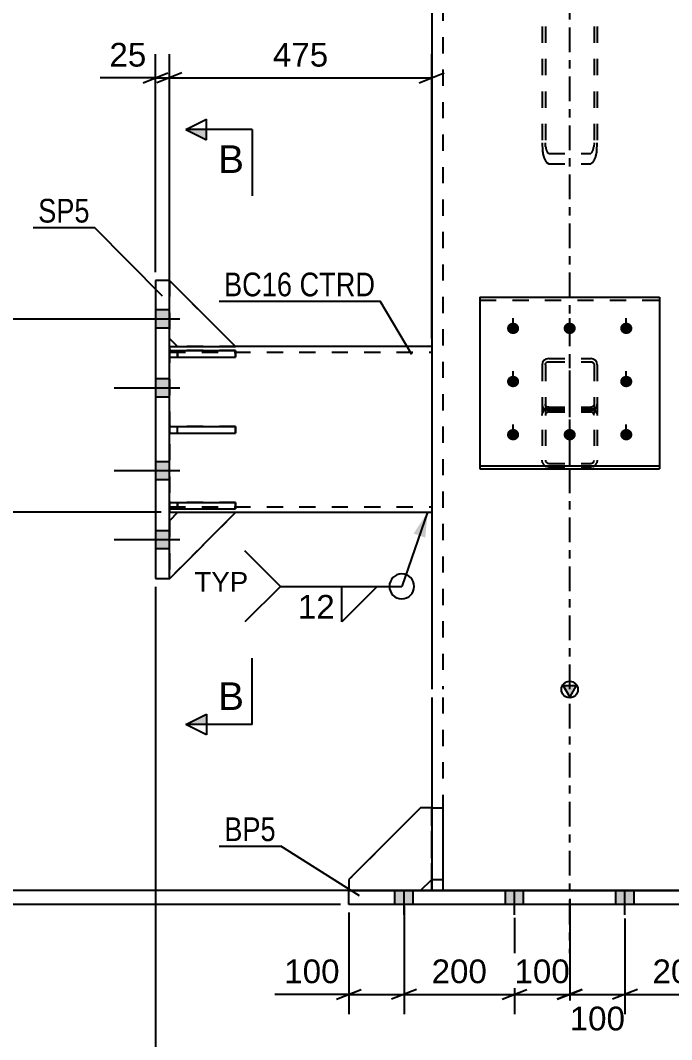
# Model space of a CAD drawing. Header units: millimetres. Extents: x 0 to 841, y 0 to 594.
# Drawn here: x 75.9 to 154.5, y 198.5 to 321.6 of the extents above; entities that cross this region are included whole.
import ezdxf

# ---------------------------------------------------------------- set-up
doc = ezdxf.new("R2010")
doc.units = ezdxf.units.MM
doc.linetypes.add('DXK_LINE_DOT2', pattern=[3.9198, 1.9599, -1.9599])
doc.linetypes.add('DXK_LINE_DOT3', pattern=[5.9187, 2.979, -0.9799, 0.9799, -0.9799])
doc.styles.add('Arial', font='ARIAL.TTF', dxfattribs={"height": 0.2})
doc.styles.add('Arial Narrow', font='ARIALN.TTF', dxfattribs={"height": 0.2})

# ---------------------------------------------------------------- blocks, each defined once
blk = doc.blocks.new('Part-284928597-2647 - 2638')
at = {"color": 2, "linetype": 'Continuous'}
for p, q in [((93.86, 281.75), (101.86, 281.75)), ((93.86, 281.75), (93.86, 280.95)), ((93.86, 280.95), (101.86, 280.95)), ((101.86, 281.75), (101.86, 280.95))]:
    blk.add_line(p, q, dxfattribs=at)
at = {"color": 7, "linetype": 'DXK_LINE_DOT2'}
blk.add_line((94.86, 280.95), (94.86, 281.75), dxfattribs=at)
blk = doc.blocks.new('Part-284928597-2648 - 2638')
at = {"color": 7, "linetype": 'DXK_LINE_DOT2'}
for p, q in [((101.86, 281.75), (93.86, 281.75)), ((93.86, 281.75), (93.86, 280.95)), ((93.86, 280.95), (101.86, 280.95)), ((94.86, 281.75), (94.86, 280.95)), ((101.86, 280.95), (101.86, 281.75))]:
    blk.add_line(p, q, dxfattribs=at)
blk = doc.blocks.new('Part-284928597-2777 - 2638')
at = {"color": 7, "linetype": 'DXK_LINE_DOT2'}
for p, q in [((125.53, 216.51), (125.53, 226.51)), ((125.53, 226.51), (126.86, 226.51)), ((126.86, 226.51), (126.86, 216.51)), ((125.53, 217.85), (126.86, 217.85)), ((126.86, 216.51), (125.53, 216.51))]:
    blk.add_line(p, q, dxfattribs=at)
blk = doc.blocks.new('Part-284928597-2746 - 2638')
at = {"color": 2, "linetype": 'Continuous'}
for p, q in [((92.19, 290.22), (92.19, 254.22)), ((93.86, 290.22), (92.19, 290.22)), ((93.86, 254.22), (93.86, 290.22)), ((92.19, 254.22), (93.86, 254.22))]:
    blk.add_line(p, q, dxfattribs=at)
blk = doc.blocks.new('Part-284928597-2778 - 2638')
at = {"color": 7, "linetype": 'DXK_LINE_DOT2'}
for p, q in [((124.19, 226.51), (115.53, 217.85)), ((125.53, 226.51), (124.19, 226.51)), ((125.53, 217.85), (125.53, 226.51)), ((115.53, 217.85), (115.53, 216.51)), ((124.19, 216.51), (125.53, 217.85)), ((115.53, 216.51), (124.19, 216.51))]:
    blk.add_line(p, q, dxfattribs=at)
blk = doc.blocks.new('Part-284928597-2818 - 2638')
at = {"color": 7, "linetype": 'DXK_LINE_DOT2'}
for p, q in [((94.86, 262.18), (93.86, 261.18)), ((93.86, 254.18), (101.86, 262.18)), ((93.86, 261.18), (93.86, 254.18)), ((101.86, 262.18), (94.86, 262.18))]:
    blk.add_line(p, q, dxfattribs=at)
blk = doc.blocks.new('Part-284928597-2723 - 2638')
at = {"color": 2, "linetype": 'Continuous'}
for p, q in [((93.86, 282.22), (94.86, 282.22)), ((125.53, 282.22), (101.86, 282.22)), ((93.86, 262.22), (125.53, 262.22))]:
    blk.add_line(p, q, dxfattribs=at)
at = {"color": 7, "linetype": 'DXK_LINE_DOT2'}
for p, q in [((93.86, 282.22), (93.86, 262.22)), ((94.86, 282.22), (101.86, 282.22)), ((125.53, 282.22), (125.53, 262.22)), ((125.53, 282.22), (125.53, 282.22)), ((125.53, 282.22), (125.53, 282.22)), ((93.86, 281.56), (125.53, 281.56)), ((93.86, 262.89), (125.53, 262.89)), ((125.53, 262.22), (125.53, 262.22)), ((125.53, 262.22), (125.53, 262.22))]:
    blk.add_line(p, q, dxfattribs=at)
blk = doc.blocks.new('Bolt-284928597-2790 - 2638')
at = {"linetype": 'Continuous'}
for points in [[(123.29, 216.51), (121.09, 216.51), (121.09, 214.85), (123.29, 214.85)], [(123.29, 216.51), (121.09, 216.51), (121.09, 214.85), (123.29, 214.85)], [(123.29, 216.51), (121.09, 216.51), (121.09, 214.85), (123.29, 214.85)], [(123.29, 216.51), (121.09, 216.51), (121.09, 214.85), (123.29, 214.85)], [(136.63, 216.51), (134.43, 216.51), (134.43, 214.85), (136.63, 214.85)], [(136.63, 216.51), (134.43, 216.51), (134.43, 214.85), (136.63, 214.85)], [(149.96, 216.51), (147.76, 216.51), (147.76, 214.85), (149.96, 214.85)], [(149.96, 216.51), (147.76, 216.51), (147.76, 214.85), (149.96, 214.85)], [(163.29, 216.51), (161.09, 216.51), (161.09, 214.85), (163.29, 214.85)], [(163.29, 216.51), (161.09, 216.51), (161.09, 214.85), (163.29, 214.85)], [(163.29, 216.51), (161.09, 216.51), (161.09, 214.85), (163.29, 214.85)], [(163.29, 216.51), (161.09, 216.51), (161.09, 214.85), (163.29, 214.85)]]:
    blk.add_hatch(color=1, dxfattribs=at).paths.add_polyline_path(points)
at = {"color": 1, "linetype": 'Continuous'}
for p, q in [((121.09, 214.85), (121.09, 216.51)), ((121.09, 214.85), (121.09, 216.51)), ((121.09, 214.85), (121.09, 216.51)), ((121.09, 214.85), (121.09, 216.51)), ((122.19, 213.58), (122.19, 216.51)), ((122.19, 213.58), (122.19, 216.51)), ((122.19, 213.58), (122.19, 216.51)), ((122.19, 213.58), (122.19, 216.51)), ((123.29, 214.85), (123.29, 216.51)), ((123.29, 214.85), (123.29, 216.51)), ((123.29, 214.85), (123.29, 216.51)), ((123.29, 214.85), (123.29, 216.51)), ((134.43, 214.85), (134.43, 216.51)), ((134.43, 214.85), (134.43, 216.51)), ((135.53, 213.58), (135.53, 216.51)), ((135.53, 213.58), (135.53, 216.51)), ((136.63, 214.85), (136.63, 216.51)), ((136.63, 214.85), (136.63, 216.51)), ((147.76, 214.85), (147.76, 216.51)), ((147.76, 214.85), (147.76, 216.51)), ((148.86, 213.58), (148.86, 216.51)), ((148.86, 213.58), (148.86, 216.51)), ((149.96, 214.85), (149.96, 216.51)), ((149.96, 214.85), (149.96, 216.51)), ((161.09, 214.85), (161.09, 216.51)), ((161.09, 214.85), (161.09, 216.51)), ((161.09, 214.85), (161.09, 216.51)), ((161.09, 214.85), (161.09, 216.51)), ((162.19, 213.58), (162.19, 216.51)), ((162.19, 213.58), (162.19, 216.51)), ((162.19, 213.58), (162.19, 216.51)), ((162.19, 213.58), (162.19, 216.51)), ((163.29, 214.85), (163.29, 216.51)), ((163.29, 214.85), (163.29, 216.51)), ((163.29, 214.85), (163.29, 216.51)), ((163.29, 214.85), (163.29, 216.51))]:
    blk.add_line(p, q, dxfattribs=at)
blk = doc.blocks.new('Bolt-284928597-2794 - 2638')
at = {"linetype": 'Continuous'}
for points in [[(92.19, 286.66), (92.19, 284.46), (93.86, 284.46), (93.86, 286.66)], [(92.19, 286.66), (92.19, 284.46), (93.86, 284.46), (93.86, 286.66)], [(92.19, 286.66), (92.19, 284.46), (93.86, 284.46), (93.86, 286.66)], [(92.19, 278.32), (92.19, 276.12), (93.86, 276.12), (93.86, 278.32)], [(92.19, 278.32), (92.19, 276.12), (93.86, 276.12), (93.86, 278.32)], [(92.19, 268.32), (92.19, 266.12), (93.86, 266.12), (93.86, 268.32)], [(92.19, 268.32), (92.19, 266.12), (93.86, 266.12), (93.86, 268.32)], [(92.19, 259.99), (92.19, 257.79), (93.86, 257.79), (93.86, 259.99)], [(92.19, 259.99), (92.19, 257.79), (93.86, 257.79), (93.86, 259.99)], [(92.19, 259.99), (92.19, 257.79), (93.86, 257.79), (93.86, 259.99)]]:
    blk.add_hatch(color=1, dxfattribs=at).paths.add_polyline_path(points)
at = {"color": 1, "linetype": 'Continuous'}
for p, q in [((93.86, 286.66), (92.19, 286.66)), ((93.86, 286.66), (92.19, 286.66)), ((93.86, 286.66), (92.19, 286.66)), ((95.13, 285.56), (87.19, 285.56)), ((95.13, 285.56), (87.19, 285.56)), ((95.13, 285.56), (87.19, 285.56)), ((93.86, 284.46), (92.19, 284.46)), ((93.86, 284.46), (92.19, 284.46)), ((93.86, 284.46), (92.19, 284.46)), ((93.86, 278.32), (92.19, 278.32)), ((93.86, 278.32), (92.19, 278.32)), ((95.13, 277.22), (87.19, 277.22)), ((95.13, 277.22), (87.19, 277.22)), ((93.86, 276.12), (92.19, 276.12)), ((93.86, 276.12), (92.19, 276.12)), ((95.13, 267.22), (87.19, 267.22)), ((95.13, 267.22), (87.19, 267.22)), ((93.86, 268.32), (92.19, 268.32)), ((93.86, 268.32), (92.19, 268.32)), ((93.86, 266.12), (92.19, 266.12)), ((93.86, 266.12), (92.19, 266.12)), ((93.86, 259.99), (92.19, 259.99)), ((93.86, 259.99), (92.19, 259.99)), ((93.86, 259.99), (92.19, 259.99)), ((95.13, 258.89), (87.19, 258.89)), ((95.13, 258.89), (87.19, 258.89)), ((95.13, 258.89), (87.19, 258.89)), ((93.86, 257.79), (92.19, 257.79)), ((93.86, 257.79), (92.19, 257.79)), ((93.86, 257.79), (92.19, 257.79))]:
    blk.add_line(p, q, dxfattribs=at)
blk = doc.blocks.new('Part-284928597-2731 - 2638')
at = {"color": 7, "linetype": 'DXK_LINE_DOT2'}
for p, q in [((138.86, 462), (138.86, 306.83)), ((139.26, 462), (139.26, 306.83)), ((145.13, 462), (145.13, 306.83)), ((145.53, 462), (145.53, 306.83)), ((138.86, 306.83), (138.92, 305.86)), ((139.29, 306.35), (139.26, 306.83)), ((145.13, 306.83), (145.1, 306.35)), ((145.47, 305.86), (145.53, 306.83)), ((139.66, 305.57), (139.51, 305.67)), ((139.66, 305.57), (144.73, 305.57)), ((144.88, 305.67), (144.73, 305.57)), ((139.35, 304.5), (139.66, 304.31)), ((139.66, 304.31), (144.73, 304.31)), ((144.73, 304.31), (145.03, 304.5))]:
    blk.add_line(p, q, dxfattribs=at)
for centre, radius, start, end in [((141.98, 306.09), 3.07, 184.1889, 211.1098), ((140.82, 306.46), 1.53, 184.1889, 211.1098), ((143.57, 306.46), 1.53, 328.8902, 355.8111), ((142.41, 306.09), 3.07, 328.8902, 355.8111)]:
    blk.add_arc(centre, radius, start, end, dxfattribs=at)
blk = doc.blocks.new('Part-284928597-2752 - 2638')
at = {"color": 2, "linetype": 'Continuous'}
for p, q in [((93.86, 272.58), (101.86, 272.58)), ((93.86, 272.58), (93.86, 271.78)), ((101.86, 272.58), (101.86, 271.78)), ((93.86, 271.78), (101.86, 271.78))]:
    blk.add_line(p, q, dxfattribs=at)
at = {"color": 7, "linetype": 'DXK_LINE_DOT2'}
blk.add_line((94.86, 271.78), (94.86, 272.58), dxfattribs=at)
blk = doc.blocks.new('Part-284928597-2754 - 2638')
at = {"color": 2, "linetype": 'Continuous'}
for p, q in [((93.86, 263.41), (101.86, 263.41)), ((93.86, 263.41), (93.86, 262.61)), ((93.86, 262.61), (101.86, 262.61)), ((101.86, 263.41), (101.86, 262.61))]:
    blk.add_line(p, q, dxfattribs=at)
at = {"color": 7, "linetype": 'DXK_LINE_DOT2'}
blk.add_line((94.86, 262.61), (94.86, 263.41), dxfattribs=at)
blk = doc.blocks.new('Part-284928597-2755 - 2638')
at = {"color": 7, "linetype": 'DXK_LINE_DOT2'}
for p, q in [((101.86, 272.58), (93.86, 272.58)), ((93.86, 272.58), (93.86, 271.78)), ((94.86, 271.78), (94.86, 272.58)), ((101.86, 271.78), (101.86, 272.58)), ((93.86, 271.78), (101.86, 271.78))]:
    blk.add_line(p, q, dxfattribs=at)
blk = doc.blocks.new('Part-284928597-2757 - 2638')
at = {"color": 7, "linetype": 'DXK_LINE_DOT2'}
for p, q in [((101.86, 263.41), (93.86, 263.41)), ((93.86, 263.41), (93.86, 262.61)), ((93.86, 262.61), (101.86, 262.61)), ((94.86, 263.41), (94.86, 262.61)), ((101.86, 262.61), (101.86, 263.41))]:
    blk.add_line(p, q, dxfattribs=at)
blk = doc.blocks.new('Part-284928597-2768 - 2638')
at = {"color": 7, "linetype": 'DXK_LINE_DOT2'}
for p, q in [((139.35, 280.72), (139.09, 280.56)), ((139.66, 280.78), (139.35, 280.72)), ((139.66, 280.78), (144.73, 280.78)), ((145.03, 280.72), (144.73, 280.78)), ((145.29, 280.56), (145.03, 280.72)), ((138.92, 280.31), (138.86, 280.02)), ((138.86, 280.02), (138.86, 268.52)), ((139.09, 280.56), (138.92, 280.31)), ((139.26, 280.02), (139.29, 280.17)), ((139.26, 280.02), (139.26, 268.52)), ((139.29, 280.17), (139.38, 280.29)), ((139.38, 280.29), (139.51, 280.37)), ((139.51, 280.37), (139.66, 280.4)), ((139.66, 280.4), (144.73, 280.4)), ((144.73, 280.4), (144.88, 280.37)), ((144.88, 280.37), (145.01, 280.29)), ((145.01, 280.29), (145.1, 280.17)), ((145.1, 280.17), (145.13, 280.02)), ((145.13, 280.02), (145.13, 268.52)), ((145.47, 280.31), (145.29, 280.56)), ((145.53, 280.02), (145.47, 280.31)), ((145.53, 280.02), (145.53, 268.52)), ((138.86, 275.26), (138.92, 274.97)), ((138.92, 274.97), (139.09, 274.73)), ((139.09, 274.73), (139.35, 274.57)), ((139.29, 275.12), (139.26, 275.26)), ((139.38, 275), (139.29, 275.12)), ((139.35, 274.7), (139.66, 274.76)), ((139.35, 274.57), (139.66, 274.51)), ((139.51, 274.92), (139.38, 275)), ((139.66, 274.89), (139.51, 274.92)), ((139.66, 274.89), (144.73, 274.89)), ((139.66, 274.76), (144.73, 274.76)), ((144.88, 274.92), (144.73, 274.89)), ((144.73, 274.76), (145.03, 274.7)), ((144.73, 274.51), (145.03, 274.57)), ((145.01, 275), (144.88, 274.92)), ((145.1, 275.12), (145.01, 275)), ((145.03, 274.57), (145.29, 274.73)), ((145.13, 275.26), (145.1, 275.12)), ((145.29, 274.73), (145.47, 274.97)), ((145.47, 274.97), (145.53, 275.26)), ((138.86, 273.91), (138.92, 274.24)), ((139.29, 274.08), (139.26, 273.91)), ((139.38, 274.21), (139.29, 274.08)), ((139.51, 274.31), (139.38, 274.21)), ((139.66, 274.34), (139.51, 274.31)), ((139.66, 274.51), (144.73, 274.51)), ((139.66, 274.34), (144.73, 274.34)), ((144.88, 274.31), (144.73, 274.34)), ((145.01, 274.21), (144.88, 274.31)), ((145.1, 274.08), (145.01, 274.21)), ((145.13, 273.91), (145.1, 274.08)), ((145.47, 274.24), (145.53, 273.91)), ((138.92, 268.2), (138.86, 268.52)), ((139.26, 268.52), (139.29, 268.36)), ((145.1, 268.36), (145.13, 268.52)), ((145.53, 268.52), (145.47, 268.2)), ((139.29, 268.36), (139.38, 268.22)), ((139.66, 267.67), (139.35, 267.73)), ((139.38, 268.22), (139.51, 268.13)), ((139.51, 268.13), (139.66, 268.1)), ((139.66, 268.1), (144.73, 268.1)), ((139.66, 267.67), (144.73, 267.67)), ((144.73, 268.1), (144.88, 268.13)), ((145.03, 267.73), (144.73, 267.67)), ((144.88, 268.13), (145.01, 268.22)), ((145.01, 268.22), (145.1, 268.36))]:
    blk.add_line(p, q, dxfattribs=at)
at = {"color": 7, "linetype": 'DXK_LINE_DOT3'}
blk.add_line((142.19, 267.8), (142.19, 281.06), dxfattribs=at)
at = {"color": 7, "linetype": 'DXK_LINE_DOT2'}
for centre, start, end in [((139.69, 273.95), 114.32, 159.2417), ((144.69, 273.95), 20.7583, 65.68), ((139.69, 268.49), 200.7583, 245.68), ((144.69, 268.49), 294.32, 339.2417)]:
    blk.add_arc(centre, 0.827, start, end, dxfattribs=at)
blk = doc.blocks.new('Part-284928597-2770 - 2638')
at = {"color": 2, "linetype": 'Continuous'}
for p, q in [((131.36, 288.19), (153.03, 288.19)), ((131.36, 288.19), (131.36, 267.46)), ((153.03, 288.19), (153.03, 267.46)), ((131.36, 267.83), (153.03, 267.83)), ((131.36, 267.46), (153.03, 267.46))]:
    blk.add_line(p, q, dxfattribs=at)
at = {"color": 7, "linetype": 'DXK_LINE_DOT2'}
blk.add_line((131.36, 287.82), (153.03, 287.82), dxfattribs=at)
blk = doc.blocks.new('Bolt-284928597-2791 - 2638')
at = {"linetype": 'Continuous'}
for points in [[(135.36, 283.74), (135.21, 283.76), (135.06, 283.8), (134.93, 283.87), (134.81, 283.97), (134.72, 284.08), (134.66, 284.22), (134.63, 284.36), (134.63, 284.5), (134.66, 284.64), (134.72, 284.77), (134.81, 284.89), (134.93, 284.99), (135.06, 285.06), (135.21, 285.1), (135.36, 285.12), (135.51, 285.1), (135.66, 285.06), (135.79, 284.99), (135.9, 284.89), (135.99, 284.77), (136.06, 284.64), (136.09, 284.5), (136.09, 284.36), (136.06, 284.22), (135.99, 284.08), (135.9, 283.97), (135.79, 283.87), (135.66, 283.8), (135.51, 283.76)], [(142.19, 283.74), (142.04, 283.76), (141.89, 283.8), (141.76, 283.87), (141.65, 283.97), (141.56, 284.08), (141.5, 284.22), (141.46, 284.36), (141.46, 284.5), (141.5, 284.64), (141.56, 284.77), (141.65, 284.89), (141.76, 284.99), (141.89, 285.06), (142.04, 285.1), (142.19, 285.12), (142.35, 285.1), (142.49, 285.06), (142.62, 284.99), (142.74, 284.89), (142.83, 284.77), (142.89, 284.64), (142.92, 284.5), (142.92, 284.36), (142.89, 284.22), (142.83, 284.08), (142.74, 283.97), (142.62, 283.87), (142.49, 283.8), (142.35, 283.76)], [(149.03, 283.74), (148.87, 283.76), (148.73, 283.8), (148.6, 283.87), (148.48, 283.97), (148.39, 284.08), (148.33, 284.22), (148.3, 284.36), (148.3, 284.5), (148.33, 284.64), (148.39, 284.77), (148.48, 284.89), (148.6, 284.99), (148.73, 285.06), (148.87, 285.1), (149.03, 285.12), (149.18, 285.1), (149.32, 285.06), (149.46, 284.99), (149.57, 284.89), (149.66, 284.77), (149.72, 284.64), (149.76, 284.5), (149.76, 284.36), (149.72, 284.22), (149.66, 284.08), (149.57, 283.97), (149.46, 283.87), (149.32, 283.8), (149.18, 283.76)], [(135.36, 277.32), (135.21, 277.33), (135.06, 277.38), (134.93, 277.45), (134.81, 277.55), (134.72, 277.66), (134.66, 277.79), (134.63, 277.94), (134.63, 278.08), (134.66, 278.22), (134.72, 278.35), (134.81, 278.47), (134.93, 278.57), (135.06, 278.64), (135.21, 278.68), (135.36, 278.7), (135.51, 278.68), (135.66, 278.64), (135.79, 278.57), (135.9, 278.47), (135.99, 278.35), (136.06, 278.22), (136.09, 278.08), (136.09, 277.94), (136.06, 277.79), (135.99, 277.66), (135.9, 277.55), (135.79, 277.45), (135.66, 277.38), (135.51, 277.33)], [(149.03, 277.32), (148.87, 277.33), (148.73, 277.38), (148.6, 277.45), (148.48, 277.55), (148.39, 277.66), (148.33, 277.79), (148.3, 277.94), (148.3, 278.08), (148.33, 278.22), (148.39, 278.35), (148.48, 278.47), (148.6, 278.57), (148.73, 278.64), (148.87, 278.68), (149.03, 278.7), (149.18, 278.68), (149.32, 278.64), (149.46, 278.57), (149.57, 278.47), (149.66, 278.35), (149.72, 278.22), (149.76, 278.08), (149.76, 277.94), (149.72, 277.79), (149.66, 277.66), (149.57, 277.55), (149.46, 277.45), (149.32, 277.38), (149.18, 277.33)], [(135.36, 270.9), (135.21, 270.91), (135.06, 270.96), (134.93, 271.03), (134.81, 271.13), (134.72, 271.24), (134.66, 271.37), (134.63, 271.51), (134.63, 271.66), (134.66, 271.8), (134.72, 271.93), (134.81, 272.05), (134.93, 272.14), (135.06, 272.22), (135.21, 272.26), (135.36, 272.28), (135.51, 272.26), (135.66, 272.22), (135.79, 272.14), (135.9, 272.05), (135.99, 271.93), (136.06, 271.8), (136.09, 271.66), (136.09, 271.51), (136.06, 271.37), (135.99, 271.24), (135.9, 271.13), (135.79, 271.03), (135.66, 270.96), (135.51, 270.91)], [(142.19, 270.9), (142.04, 270.91), (141.89, 270.96), (141.76, 271.03), (141.65, 271.13), (141.56, 271.24), (141.5, 271.37), (141.46, 271.51), (141.46, 271.66), (141.5, 271.8), (141.56, 271.93), (141.65, 272.05), (141.76, 272.14), (141.89, 272.22), (142.04, 272.26), (142.19, 272.28), (142.35, 272.26), (142.49, 272.22), (142.62, 272.14), (142.74, 272.05), (142.83, 271.93), (142.89, 271.8), (142.92, 271.66), (142.92, 271.51), (142.89, 271.37), (142.83, 271.24), (142.74, 271.13), (142.62, 271.03), (142.49, 270.96), (142.35, 270.91)], [(149.03, 270.9), (148.87, 270.91), (148.73, 270.96), (148.6, 271.03), (148.48, 271.13), (148.39, 271.24), (148.33, 271.37), (148.3, 271.51), (148.3, 271.66), (148.33, 271.8), (148.39, 271.93), (148.48, 272.05), (148.6, 272.14), (148.73, 272.22), (148.87, 272.26), (149.03, 272.28), (149.18, 272.26), (149.32, 272.22), (149.46, 272.14), (149.57, 272.05), (149.66, 271.93), (149.72, 271.8), (149.76, 271.66), (149.76, 271.51), (149.72, 271.37), (149.66, 271.24), (149.57, 271.13), (149.46, 271.03), (149.32, 270.96), (149.18, 270.91)]]:
    blk.add_hatch(color=1, dxfattribs=at).paths.add_polyline_path(points)
at = {"color": 1, "linetype": 'Continuous'}
for p, q in [((135.36, 283.77), (135.36, 285.66)), ((142.19, 283.77), (142.19, 285.66)), ((149.03, 283.77), (149.03, 285.66)), ((135.36, 277.35), (135.36, 279.24)), ((149.03, 277.35), (149.03, 279.24)), ((135.36, 270.93), (135.36, 272.82)), ((142.19, 270.93), (142.19, 272.82)), ((149.03, 270.93), (149.03, 272.82))]:
    blk.add_line(p, q, dxfattribs=at)
blk = doc.blocks.new('Part-284928597-2801 - 2638')
at = {"linetype": 'Continuous'}
blk.add_hatch(color=2, dxfattribs=at).paths.add_polyline_path([(142.19, 239.9), (141.39, 241.3), (142.99, 241.3)])
at = {"color": 7, "linetype": 'DXK_LINE_DOT3'}
for p, q in [((142.19, 240.85), (142.19, 509.91)), ((142.19, 206.51), (142.19, 239.85))]:
    blk.add_line(p, q, dxfattribs=at)
at = {"color": 2, "linetype": 'Continuous'}
for p, q in [((125.53, 499.91), (125.53, 240.85)), ((142.19, 239.9), (141.39, 241.3)), ((141.39, 241.3), (142.99, 241.3)), ((142.99, 241.3), (142.19, 239.9)), ((125.53, 239.85), (125.53, 226.51))]:
    blk.add_line(p, q, dxfattribs=at)
at = {"color": 7, "linetype": 'DXK_LINE_DOT2'}
for p, q in [((126.86, 499.91), (126.86, 240.85)), ((126.86, 239.85), (126.86, 216.51)), ((125.53, 226.51), (125.53, 216.51)), ((158.86, 216.51), (125.53, 216.51))]:
    blk.add_line(p, q, dxfattribs=at)
at = {"color": 2, "linetype": 'Continuous'}
blk.add_circle((142.19, 240.8), 1, dxfattribs=at)
blk = doc.blocks.new('Part-284928597-2806 - 2638')
at = {"color": 2, "linetype": 'Continuous'}
for p, q in [((115.53, 214.85), (115.53, 216.51)), ((115.53, 216.51), (168.86, 216.51)), ((168.86, 216.51), (168.86, 214.85)), ((168.86, 214.85), (115.53, 214.85))]:
    blk.add_line(p, q, dxfattribs=at)
blk = doc.blocks.new('Part-284928597-2807 - 2638')
at = {"color": 2, "linetype": 'Continuous'}
for p, q in [((124.19, 226.51), (115.53, 217.85)), ((125.53, 226.51), (124.19, 226.51)), ((115.53, 217.85), (115.53, 216.51)), ((124.19, 216.51), (125.53, 217.85))]:
    blk.add_line(p, q, dxfattribs=at)
at = {"color": 7, "linetype": 'DXK_LINE_DOT2'}
for p, q in [((125.53, 226.51), (125.53, 217.85)), ((115.53, 216.51), (124.19, 216.51))]:
    blk.add_line(p, q, dxfattribs=at)
blk = doc.blocks.new('Part-284928597-2809 - 2638')
at = {"color": 2, "linetype": 'Continuous'}
for p, q in [((125.53, 226.51), (125.53, 216.51)), ((125.53, 226.51), (126.86, 226.51)), ((126.86, 226.51), (126.86, 216.51)), ((125.53, 217.85), (126.86, 217.85)), ((125.53, 216.51), (126.86, 216.51))]:
    blk.add_line(p, q, dxfattribs=at)
blk = doc.blocks.new('Part-284928597-2817 - 2638')
at = {"color": 2, "linetype": 'Continuous'}
for p, q in [((94.86, 262.18), (93.86, 261.18)), ((93.86, 254.18), (101.86, 262.18)), ((101.86, 262.18), (94.86, 262.18)), ((93.86, 254.22), (93.86, 254.18))]:
    blk.add_line(p, q, dxfattribs=at)
at = {"color": 7, "linetype": 'DXK_LINE_DOT2'}
blk.add_line((93.86, 254.18), (93.86, 261.18), dxfattribs=at)
blk = doc.blocks.new('Part-284928597-2819 - 2638')
at = {"color": 2, "linetype": 'Continuous'}
for p, q in [((93.86, 290.22), (101.86, 282.22)), ((93.86, 283.22), (94.86, 282.22)), ((94.86, 282.22), (101.86, 282.22))]:
    blk.add_line(p, q, dxfattribs=at)
at = {"color": 7, "linetype": 'DXK_LINE_DOT2'}
blk.add_line((93.86, 290.22), (93.86, 283.22), dxfattribs=at)
blk = doc.blocks.new('Part-284928597-2820 - 2638')
at = {"color": 7, "linetype": 'DXK_LINE_DOT2'}
for p, q in [((93.86, 283.22), (93.86, 290.22)), ((93.86, 290.22), (101.86, 282.22)), ((94.86, 282.22), (93.86, 283.22)), ((101.86, 282.22), (94.86, 282.22))]:
    blk.add_line(p, q, dxfattribs=at)
blk = doc.blocks.new('StraightDimension-284928597-2876 - 2638')
at = {"color": 7, "linetype": 'Continuous'}
blk.add_line((114.53, 214.85), (37.2, 214.85), dxfattribs=at)
blk = doc.blocks.new('StraightDimension-284928597-2857 - 2638')
at = {"color": 7, "linetype": 'Continuous'}
for p, q in [((92.19, 291.22), (92.19, 317.55)), ((93.86, 283.22), (93.86, 317.55)), ((90.69, 314.1), (93.69, 315.3)), ((95.36, 315.3), (92.36, 314.1)), ((92.19, 314.7), (85.5, 314.7)), ((92.19, 314.7), (85.5, 314.7)), ((92.19, 314.7), (93.86, 314.7))]:
    blk.add_line(p, q, dxfattribs=at)
at = {"color": 0}
blk.add_wipeout([(91.67, 315.45), (91.67, 319.65), (86.02, 319.65), (86.02, 315.45)], dxfattribs=at)
at = {"color": 3, "style": 'Arial'}
blk.add_text('25', height=2.865, dxfattribs=at).set_placement((86.62, 316.05))
blk = doc.blocks.new('StraightDimension-284928597-2866 - 2638')
at = {"color": 7, "linetype": 'Continuous'}
for p, q in [((93.86, 283.22), (93.86, 317.55)), ((125.53, 283.22), (125.53, 317.55)), ((95.36, 315.3), (92.36, 314.1)), ((124.03, 314.1), (127.03, 315.3)), ((93.86, 314.7), (125.53, 314.7))]:
    blk.add_line(p, q, dxfattribs=at)
at = {"color": 0}
blk.add_wipeout([(113.63, 315.45), (113.63, 319.65), (105.76, 319.65), (105.76, 315.45)], dxfattribs=at)
at = {"color": 3, "style": 'Arial'}
blk.add_text('475', height=2.865, dxfattribs=at).set_placement((106.36, 316.05))
blk = doc.blocks.new('StraightDimension-284928597-2895 - 2638')
at = {"color": 7, "linetype": 'Continuous'}
blk.add_line((114.53, 216.51), (49.47, 216.51), dxfattribs=at)
blk = doc.blocks.new('StraightDimension-284928597-2904 - 2638')
at = {"color": 7, "linetype": 'Continuous'}
for p, q in [((51.72, 218.01), (52.92, 215.01)), ((114.53, 216.51), (49.47, 216.51)), ((52.92, 213.35), (51.72, 216.35)), ((52.32, 214.85), (52.32, 216.51)), ((114.53, 214.85), (49.47, 214.85)), ((52.32, 214.85), (52.32, 208.15)), ((52.32, 214.85), (52.32, 208.15))]:
    blk.add_line(p, q, dxfattribs=at)
at = {"color": 0}
blk.add_wipeout([(51.57, 214.32), (47.37, 214.32), (47.37, 208.67), (51.57, 208.67)], dxfattribs=at)
at = {"color": 3, "style": 'Arial'}
blk.add_text('25', height=2.865, rotation=90.0002, dxfattribs=at).set_placement((50.97, 209.27))
blk = doc.blocks.new('StraightDimension-284928597-2941 - 2638')
at = {"color": 7, "linetype": 'Continuous'}
blk.add_line((87.86, 285.56), (61.77, 285.56), dxfattribs=at)
blk = doc.blocks.new('StraightDimension-284928597-2948 - 2638')
at = {"color": 7, "linetype": 'Continuous'}
for p, q in [((70.98, 284.06), (69.78, 287.06)), ((87.86, 285.56), (61.77, 285.56)), ((70.38, 262.22), (70.38, 285.56)), ((69.78, 263.72), (70.98, 260.72)), ((92.86, 262.22), (61.77, 262.22))]:
    blk.add_line(p, q, dxfattribs=at)
at = {"color": 0}
blk.add_wipeout([(69.63, 277.23), (65.43, 277.23), (65.43, 270.55), (69.63, 270.55)], dxfattribs=at)
at = {"color": 3, "style": 'Arial Narrow'}
blk.add_text('350', height=2.863, rotation=90.0002, dxfattribs=at).set_placement((69.03, 271.15))
at = {"color": 0, "linetype": 'Continuous'}
blk.add_wipeout([(69.68, 286.16), (69.68, 290.36), (61.17, 290.36), (61.17, 286.16)], dxfattribs=at)
at = {"color": 3, "linetype": 'Continuous', "style": 'Arial Narrow'}
blk.add_text('5512', height=2.863, dxfattribs=at).set_placement((61.77, 286.76))
blk = doc.blocks.new('StraightDimension-284928597-2955 - 2638')
at = {"color": 7, "linetype": 'Continuous'}
for p, q in [((70.98, 260.72), (69.78, 263.72)), ((92.86, 262.22), (61.77, 262.22)), ((70.38, 216.51), (70.38, 262.22)), ((69.78, 218.01), (70.98, 215.01)), ((167.86, 216.51), (67.25, 216.51))]:
    blk.add_line(p, q, dxfattribs=at)
at = {"color": 0}
blk.add_wipeout([(69.63, 243.63), (65.43, 243.63), (65.43, 235.11), (69.63, 235.11)], dxfattribs=at)
at = {"color": 3, "style": 'Arial Narrow'}
blk.add_text('5162', height=2.863, rotation=90.0002, dxfattribs=at).set_placement((69.03, 235.71))
at = {"color": 0, "linetype": 'Continuous'}
for points in [[(69.68, 262.82), (69.68, 267.02), (61.17, 267.02), (61.17, 262.82)], [(69.68, 217.11), (69.68, 221.31), (66.65, 221.31), (66.65, 217.11)]]:
    blk.add_wipeout(points, dxfattribs=at)
at = {"color": 3, "linetype": 'Continuous', "style": 'Arial Narrow'}
for s, height, p in [('5162', 2.863, (61.77, 263.42)), ('0', 2.86, (67.25, 217.71))]:
    blk.add_text(s, height=height, dxfattribs=at).set_placement(p)
blk = doc.blocks.new('StraightDimension-284928597-2962 - 2638')
at = {"color": 7, "linetype": 'Continuous'}
for p, q in [((214.37, 260.68), (213.17, 263.68)), ((191.53, 262.18), (222.38, 262.18)), ((213.77, 216.51), (213.77, 262.18)), ((213.17, 218.01), (214.37, 215.01)), ((116.53, 216.51), (216.89, 216.51))]:
    blk.add_line(p, q, dxfattribs=at)
at = {"color": 0}
blk.add_wipeout([(213.02, 243.6), (208.82, 243.6), (208.82, 235.09), (213.02, 235.09)], dxfattribs=at)
at = {"color": 3, "style": 'Arial Narrow'}
blk.add_text('5162', height=2.863, rotation=90.0002, dxfattribs=at).set_placement((212.42, 235.69))
at = {"color": 0, "linetype": 'Continuous'}
for points in [[(222.98, 262.78), (222.98, 266.98), (214.47, 266.98), (214.47, 262.78)], [(217.49, 217.11), (217.49, 221.31), (214.47, 221.31), (214.47, 217.11)]]:
    blk.add_wipeout(points, dxfattribs=at)
at = {"color": 3, "linetype": 'Continuous', "style": 'Arial Narrow'}
for s, height, p in [('5162', 2.863, (215.07, 263.38)), ('0', 2.86, (215.07, 217.71))]:
    blk.add_text(s, height=height, dxfattribs=at).set_placement(p)
blk = doc.blocks.new('StraightDimension-284928597-3001 - 2638')
at = {"color": 7, "linetype": 'Continuous'}
for p, q in [((122.19, 214.68), (122.19, 201.58)), ((115.53, 213.85), (115.53, 201.58)), ((114.03, 203.38), (117.03, 204.58)), ((123.69, 204.58), (120.69, 203.38)), ((115.53, 203.98), (106.61, 203.98)), ((115.53, 203.98), (106.61, 203.98)), ((115.53, 203.98), (122.19, 203.98))]:
    blk.add_line(p, q, dxfattribs=at)
at = {"color": 0}
blk.add_wipeout([(115, 204.73), (115, 208.93), (107.13, 208.93), (107.13, 204.73)], dxfattribs=at)
at = {"color": 3, "style": 'Arial'}
blk.add_text('100', height=2.865, dxfattribs=at).set_placement((107.73, 205.33))
blk = doc.blocks.new('StraightDimension-284928597-3011 - 2638')
at = {"color": 7, "linetype": 'Continuous'}
for p, q in [((122.19, 214.68), (122.19, 201.58)), ((135.53, 213.21), (135.53, 201.58)), ((123.69, 204.58), (120.69, 203.38)), ((134.03, 203.38), (137.03, 204.58)), ((122.19, 203.98), (135.53, 203.98))]:
    blk.add_line(p, q, dxfattribs=at)
at = {"color": 0}
blk.add_wipeout([(132.8, 204.73), (132.8, 208.93), (124.92, 208.93), (124.92, 204.73)], dxfattribs=at)
at = {"color": 3, "style": 'Arial'}
blk.add_text('200', height=2.865, dxfattribs=at).set_placement((125.52, 205.33))
blk = doc.blocks.new('StraightDimension-284928597-3021 - 2638')
at = {"color": 7, "linetype": 'Continuous'}
for p, q in [((142.19, 215.51), (142.19, 201.58)), ((135.53, 213.21), (135.53, 201.58)), ((134.03, 203.38), (137.03, 204.58)), ((143.69, 204.58), (140.69, 203.38)), ((135.53, 203.98), (142.19, 203.98))]:
    blk.add_line(p, q, dxfattribs=at)
at = {"color": 0}
blk.add_wipeout([(142.8, 204.73), (142.8, 208.93), (134.92, 208.93), (134.92, 204.73)], dxfattribs=at)
at = {"color": 3, "style": 'Arial'}
blk.add_text('100', height=2.865, dxfattribs=at).set_placement((135.52, 205.33))
blk = doc.blocks.new('StraightDimension-284928597-3030 - 2638')
at = {"color": 7, "linetype": 'Continuous'}
for p, q in [((142.19, 215.51), (142.19, 201.13)), ((148.86, 213.13), (148.86, 201.13)), ((140.69, 203.38), (143.69, 204.58)), ((150.36, 204.58), (147.36, 203.38)), ((142.19, 203.98), (148.86, 203.98))]:
    blk.add_line(p, q, dxfattribs=at)
at = {"color": 0}
blk.add_wipeout([(149.46, 199.03), (149.46, 203.23), (141.59, 203.23), (141.59, 199.03)], dxfattribs=at)
at = {"color": 3, "style": 'Arial'}
blk.add_text('100', height=2.865, dxfattribs=at).set_placement((142.19, 199.63))
blk = doc.blocks.new('StraightDimension-284928597-3039 - 2638')
at = {"color": 7, "linetype": 'Continuous'}
for p, q in [((148.86, 213.13), (148.86, 201.58)), ((162.19, 213.13), (162.19, 201.58)), ((150.36, 204.58), (147.36, 203.38)), ((160.69, 203.38), (163.69, 204.58)), ((148.86, 203.98), (162.19, 203.98))]:
    blk.add_line(p, q, dxfattribs=at)
at = {"color": 0}
blk.add_wipeout([(159.46, 204.73), (159.46, 208.93), (151.59, 208.93), (151.59, 204.73)], dxfattribs=at)
at = {"color": 3, "style": 'Arial'}
blk.add_text('200', height=2.865, dxfattribs=at).set_placement((152.19, 205.33))
blk = doc.blocks.new('StraightDimension-284928597-3057 - 2638')
at = {"color": 7, "linetype": 'Continuous'}
for p, q in [((92.19, 253.22), (92.19, 182.64)), ((192.19, 253.22), (192.19, 182.64)), ((93.69, 185.64), (90.69, 184.44)), ((92.19, 185.04), (192.19, 185.04)), ((190.69, 184.44), (193.69, 185.64))]:
    blk.add_line(p, q, dxfattribs=at)
at = {"color": 0}
blk.add_wipeout([(147.24, 185.79), (147.24, 189.99), (137.15, 189.99), (137.15, 185.79)], dxfattribs=at)
at = {"color": 3, "style": 'Arial'}
blk.add_text('1500', height=2.865, dxfattribs=at).set_placement((137.75, 186.39))
blk = doc.blocks.new('Mark-284928597-2719 - 2638')
at = {"color": 0}
for points in [[(108.68, 288.3), (108.68, 291.3), (100.46, 291.3), (100.46, 288.3)], [(118.71, 288.3), (118.71, 291.3), (109.58, 291.3), (109.58, 288.3)]]:
    blk.add_wipeout(points, dxfattribs=at)
for points in [[(108.68, 288.3), (108.68, 291.3), (100.46, 291.3), (100.46, 288.3)], [(118.71, 288.3), (118.71, 291.3), (109.58, 291.3), (109.58, 288.3)]]:
    blk.add_wipeout(points, dxfattribs=at)
at = {"color": 30, "linetype": 'Continuous'}
for p in [(99.86, 287.7), (123.14, 281.29)]:
    blk.add_line(p, (119.31, 287.7), dxfattribs=at)
at = {"color": 3, "style": 'Arial Narrow'}
for s, p in [('BC16', (100.46, 288.3)), ('CTRD', (109.58, 288.3))]:
    blk.add_text(s, height=2.863, dxfattribs=at).set_placement(p)
blk = doc.blocks.new('Mark-284928597-2742 - 2638')
at = {"color": 0}
blk.add_wipeout([(84.23, 297.21), (84.23, 300.21), (78.02, 300.21), (78.02, 297.21)], dxfattribs=at)
blk.add_wipeout([(84.23, 297.21), (84.23, 300.21), (78.02, 300.21), (78.02, 297.21)], dxfattribs=at)
at = {"color": 30, "linetype": 'Continuous'}
for p in [(77.42, 296.61), (93.01, 288.33)]:
    blk.add_line(p, (84.83, 296.61), dxfattribs=at)
at = {"color": 3, "style": 'Arial Narrow'}
blk.add_text('SP5', height=2.863, dxfattribs=at).set_placement((78.02, 297.21))
blk = doc.blocks.new('WeldMark-284928597-3110 - 2638')
at = {"linetype": 'Continuous'}
blk.add_hatch(color=30, dxfattribs=at).paths.add_polyline_path([(123.35, 259.64), (125.04, 262.22), (124.76, 259.15)])
at = {"color": 30, "linetype": 'Continuous'}
for p in [(125.04, 262.22), (107.27, 253.26)]:
    blk.add_line(p, (121.92, 253.26), dxfattribs=at)
at = {"color": 3, "linetype": 'Continuous'}
for p, q in [((107.27, 253.26), (102.99, 257.55)), ((107.27, 253.26), (102.99, 248.98)), ((114.68, 253.26), (118.96, 253.26)), ((118.96, 253.26), (114.68, 248.98)), ((114.68, 248.98), (114.68, 253.26))]:
    blk.add_line(p, q, dxfattribs=at)
for start, end in [(90, 270), (270, 90)]:
    blk.add_arc((121.92, 253.26), 1.5, start, end, dxfattribs=at)
at = {"color": 0}
blk.add_wipeout([(114.02, 249.16), (114.02, 252.56), (109.17, 252.56), (109.17, 249.16)], dxfattribs=at)
at = {"color": 3, "style": 'Arial'}
blk.add_text('12', height=2.865, dxfattribs=at).set_placement((109.37, 249.36))
at = {"color": 0, "linetype": 'Continuous'}
blk.add_wipeout([(103.37, 252.61), (103.37, 255.11), (96.89, 255.11), (96.89, 252.61)], dxfattribs=at)
blk.add_wipeout([(103.37, 252.61), (103.37, 255.11), (96.89, 255.11), (96.89, 252.61)], dxfattribs=at)
at = {"color": 3, "linetype": 'Continuous', "style": 'Arial'}
blk.add_text('TYP', height=2.388, dxfattribs=at).set_placement((96.89, 252.61))
blk = doc.blocks.new('Mark-284928597-2802 - 2638')
at = {"color": 0}
blk.add_wipeout([(106.7, 222.49), (106.7, 225.49), (100.49, 225.49), (100.49, 222.49)], dxfattribs=at)
blk.add_wipeout([(106.7, 222.49), (106.7, 225.49), (100.49, 225.49), (100.49, 222.49)], dxfattribs=at)
at = {"color": 30, "linetype": 'Continuous'}
for p in [(99.89, 221.89), (116.81, 215.88)]:
    blk.add_line(p, (107.3, 221.89), dxfattribs=at)
at = {"color": 3, "style": 'Arial Narrow'}
blk.add_text('BP5', height=2.863, dxfattribs=at).set_placement((100.49, 222.49))
blk = doc.blocks.new('SectionMark-284928597-3100 - 2638')
at = {"linetype": 'Continuous'}
for points in [[(98.36, 308.45), (98.36, 307.2), (95.86, 308.45)], [(98.36, 237.83), (98.36, 236.58), (95.86, 236.58)]]:
    blk.add_hatch(color=6, dxfattribs=at).paths.add_polyline_path(points)
at = {"color": 6, "linetype": 'Continuous'}
for p, q in [((95.86, 308.45), (98.36, 309.7)), ((98.36, 307.2), (98.36, 309.7)), ((103.86, 308.45), (95.86, 308.45)), ((95.86, 308.45), (98.36, 307.2)), ((103.86, 308.45), (103.86, 300.45)), ((103.86, 236.58), (103.86, 244.58)), ((95.86, 236.58), (98.36, 237.83)), ((98.36, 237.83), (98.36, 235.33)), ((103.86, 236.58), (95.86, 236.58)), ((98.36, 235.33), (95.86, 236.58))]:
    blk.add_line(p, q, dxfattribs=at)
at = {"color": 0, "linetype": 'Continuous'}
for points in [[(102.86, 303.2), (102.86, 306.7), (99.75, 306.7), (99.75, 303.2)], [(102.86, 238.33), (102.86, 241.83), (99.75, 241.83), (99.75, 238.33)]]:
    blk.add_wipeout(points, dxfattribs=at)
at = {"color": 3, "linetype": 'Continuous', "style": 'Arial'}
for p in [(99.75, 303.2), (99.75, 238.33)]:
    blk.add_text('B', height=3.34, dxfattribs=at).set_placement(p)

msp = doc.modelspace()

# ---------------------------------------------------------------- block references
for name in ['Part-284928597-2801 - 2638', 'Part-284928597-2731 - 2638', 'Part-284928597-2746 - 2638', 'Part-284928597-2819 - 2638', 'Part-284928597-2820 - 2638', 'Part-284928597-2770 - 2638', 'Bolt-284928597-2794 - 2638', 'Bolt-284928597-2791 - 2638', 'Part-284928597-2723 - 2638', 'Part-284928597-2647 - 2638', 'Part-284928597-2648 - 2638', 'Part-284928597-2768 - 2638', 'Part-284928597-2752 - 2638', 'Part-284928597-2755 - 2638', 'Part-284928597-2754 - 2638', 'Part-284928597-2757 - 2638', 'Part-284928597-2818 - 2638', 'Part-284928597-2817 - 2638', 'Part-284928597-2778 - 2638', 'Part-284928597-2807 - 2638', 'Part-284928597-2777 - 2638', 'Part-284928597-2809 - 2638', 'Part-284928597-2806 - 2638', 'Bolt-284928597-2790 - 2638']:
    msp.add_blockref(name, (0, 0))

# ---------------------------------------------------------------- next in the draw order: block references
msp.add_blockref('StraightDimension-284928597-2876 - 2638', (0, 0))

# ---------------------------------------------------------------- next in the draw order: block references
msp.add_blockref('StraightDimension-284928597-2857 - 2638', (0, 0))

# ---------------------------------------------------------------- next in the draw order: block references
msp.add_blockref('StraightDimension-284928597-2866 - 2638', (0, 0))

# ---------------------------------------------------------------- next in the draw order: block references
msp.add_blockref('StraightDimension-284928597-2895 - 2638', (0, 0))

# ---------------------------------------------------------------- next in the draw order: block references
for name in ['StraightDimension-284928597-2941 - 2638', 'Mark-284928597-2719 - 2638', 'StraightDimension-284928597-2904 - 2638']:
    msp.add_blockref(name, (0, 0))

# ---------------------------------------------------------------- next in the draw order: block references
msp.add_blockref('StraightDimension-284928597-2948 - 2638', (0, 0))

# ---------------------------------------------------------------- next in the draw order: block references
for name in ['Mark-284928597-2742 - 2638', 'StraightDimension-284928597-2955 - 2638']:
    msp.add_blockref(name, (0, 0))

# ---------------------------------------------------------------- next in the draw order: block references
msp.add_blockref('StraightDimension-284928597-2962 - 2638', (0, 0))

# ---------------------------------------------------------------- next in the draw order: block references
msp.add_blockref('StraightDimension-284928597-3001 - 2638', (0, 0))

# ---------------------------------------------------------------- next in the draw order: block references
msp.add_blockref('StraightDimension-284928597-3011 - 2638', (0, 0))

# ---------------------------------------------------------------- next in the draw order: block references
msp.add_blockref('StraightDimension-284928597-3021 - 2638', (0, 0))

# ---------------------------------------------------------------- next in the draw order: block references
msp.add_blockref('StraightDimension-284928597-3030 - 2638', (0, 0))

# ---------------------------------------------------------------- next in the draw order: block references
msp.add_blockref('StraightDimension-284928597-3039 - 2638', (0, 0))

# ---------------------------------------------------------------- next in the draw order: block references
msp.add_blockref('StraightDimension-284928597-3057 - 2638', (0, 0))

# ---------------------------------------------------------------- next in the draw order: block references
for name in ['WeldMark-284928597-3110 - 2638', 'Mark-284928597-2802 - 2638']:
    msp.add_blockref(name, (0, 0))

# ---------------------------------------------------------------- next in the draw order: block references
msp.add_blockref('SectionMark-284928597-3100 - 2638', (0, 0))

doc.saveas('drawing.dxf')
